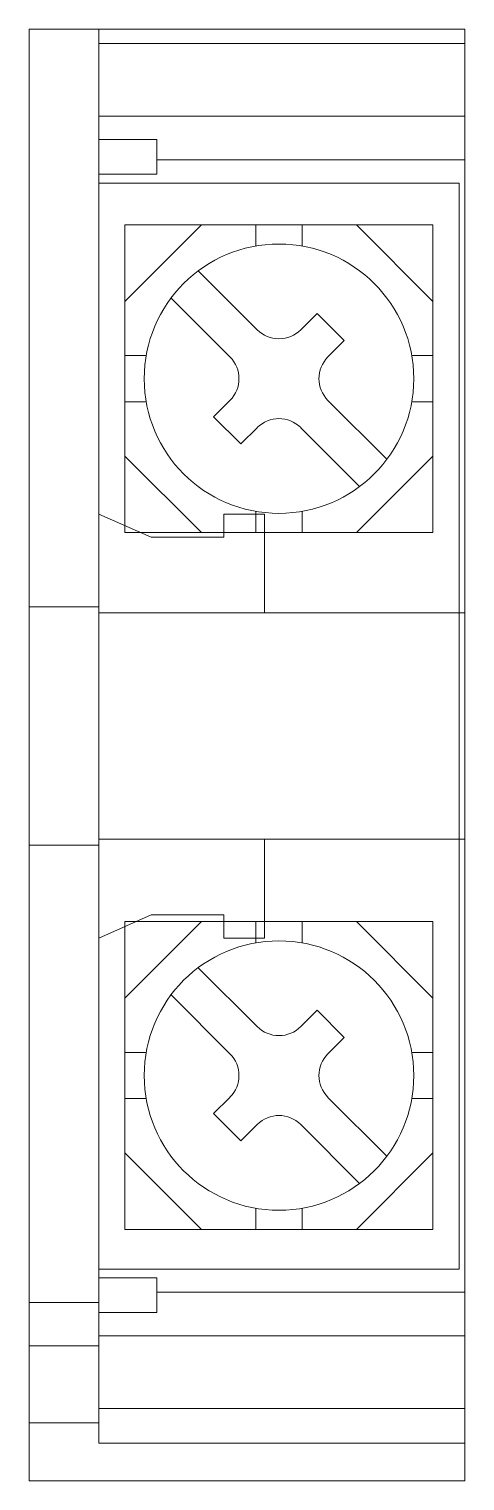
# Model space of a CAD drawing. Header units: millimetres. Extents: x 3.6 to 18.6, y 0 to 50.
import ezdxf

# ---------------------------------------------------------------- set-up
doc = ezdxf.new("R2010")
doc.units = ezdxf.units.MM
doc.layers.add('hw_VTP', color=7, linetype='Continuous', lineweight=13)

# ---------------------------------------------------------------- blocks, each defined once
blk = doc.blocks.new('*U391')
at = {"layer": 'hw_VTP'}
for p, q in [((0, 0), (0, 50.001)), ((15, 50.001), (0, 50.001)), ((2.4, 1.299), (2.4, 50.001)), ((15, 0), (15, 50.001)), ((15, 49.498), (2.4, 49.498)), ((15, 46.999), (2.4, 46.999)), ((4.4, 46.201), (2.4, 46.201)), ((4.4, 45), (4.4, 46.201)), ((15, 45.5), (4.4, 45.5)), ((4.4, 45), (2.4, 45)), ((5.936, 43.26), (3.3, 40.623)), ((13.9, 40.623), (11.264, 43.26)), ((5.936, 32.66), (3.3, 35.296)), ((13.9, 35.296), (11.264, 32.66)), ((2.4, 30.098), (0, 30.098)), ((15, 29.899), (2.4, 29.899)), ((15, 22.099), (2.4, 22.099)), ((2.4, 21.899), (0, 21.899)), ((5.936, 19.261), (3.3, 16.624)), ((13.9, 16.624), (11.264, 19.261)), ((5.936, 8.661), (3.3, 11.297)), ((13.9, 11.297), (11.264, 8.661)), ((4.4, 7.001), (2.4, 7.001)), ((4.4, 5.8), (4.4, 7.001)), ((2.4, 6.146), (0, 6.146)), ((15, 6.499), (4.4, 6.499)), ((4.4, 5.8), (2.4, 5.8)), ((15, 5.001), (2.4, 5.001)), ((2.4, 4.653), (0, 4.653)), ((2.4, 2), (0, 2)), ((15, 2.499), (2.4, 2.499)), ((15, 1.299), (2.4, 1.299)), ((15, 0), (0, 0))]:
    blk.add_line(p, q, dxfattribs=at)
at = {"layer": 'hw_VTP', "color": 4}
for p, q in [((2.4, 44.698), (2.4, 33.298)), ((14.8, 44.698), (2.4, 44.698)), ((14.8, 44.698), (14.8, 7.298)), ((4.2, 32.498), (2.4, 33.298)), ((8.1, 33.298), (6.7, 33.298)), ((6.7, 33.298), (6.7, 32.498)), ((8.1, 33.298), (8.1, 29.899)), ((6.7, 32.498), (4.2, 32.498)), ((8.1, 22.099), (8.1, 18.698)), ((4.2, 19.498), (2.4, 18.698)), ((6.7, 19.498), (4.2, 19.498)), ((6.7, 19.498), (6.7, 18.698)), ((2.4, 18.698), (2.4, 7.298)), ((8.1, 18.698), (6.7, 18.698)), ((14.8, 7.298), (2.4, 7.298))]:
    blk.add_line(p, q, dxfattribs=at)
at = {"layer": 'hw_VTP', "color": 0}
for p, q in [((13.9, 43.26), (3.3, 43.26)), ((3.3, 32.66), (3.3, 43.26)), ((7.805, 43.26), (7.805, 42.529)), ((9.395, 43.26), (9.395, 42.529)), ((13.9, 32.66), (13.9, 43.26)), ((7.85, 39.646), (5.823, 41.674)), ((6.914, 38.709), (4.886, 40.737)), ((9.912, 40.208), (9.35, 39.646)), ((10.849, 39.271), (9.912, 40.208)), ((10.849, 39.271), (10.286, 38.709)), ((3.3, 38.755), (4.031, 38.755)), ((13.9, 38.755), (13.169, 38.755)), ((3.3, 37.165), (4.031, 37.165)), ((6.914, 37.21), (6.351, 36.648)), ((12.314, 35.183), (10.286, 37.21)), ((13.9, 37.165), (13.169, 37.165)), ((7.288, 35.711), (6.351, 36.648)), ((7.85, 36.273), (7.288, 35.711)), ((11.377, 34.246), (9.35, 36.273)), ((7.805, 32.66), (7.805, 33.391)), ((9.395, 32.66), (9.395, 33.391)), ((13.9, 32.66), (3.3, 32.66)), ((13.9, 19.261), (3.3, 19.261)), ((3.3, 8.661), (3.3, 19.261)), ((7.805, 19.261), (7.805, 18.529)), ((9.395, 19.261), (9.395, 18.529)), ((13.9, 8.661), (13.9, 19.261)), ((7.85, 15.647), (5.823, 17.675)), ((6.914, 14.71), (4.886, 16.738)), ((9.912, 16.209), (9.35, 15.647)), ((10.849, 15.272), (9.912, 16.209)), ((10.849, 15.272), (10.286, 14.71)), ((3.3, 14.756), (4.031, 14.756)), ((13.9, 14.756), (13.169, 14.756)), ((3.3, 13.166), (4.031, 13.166)), ((6.914, 13.211), (6.351, 12.649)), ((12.314, 11.183), (10.286, 13.211)), ((13.9, 13.166), (13.169, 13.166)), ((7.288, 11.712), (6.351, 12.649)), ((7.85, 12.274), (7.288, 11.712)), ((11.377, 10.246), (9.35, 12.274)), ((7.805, 8.661), (7.805, 9.392)), ((9.395, 8.661), (9.395, 9.392)), ((13.9, 8.661), (3.3, 8.661))]:
    blk.add_line(p, q, dxfattribs=at)
at = {"layer": 'hw_VTP'}
for centre in [(8.6, 37.96), (8.6, 13.961)]:
    blk.add_circle(centre, 4.638, dxfattribs=at)
at = {"layer": 'hw_VTP', "color": 0}
for centre, start, end in [((8.6, 40.396), 225, 315), ((6.164, 37.96), 315, 45), ((11.036, 37.96), 135, 225), ((8.6, 35.524), 45, 135), ((8.6, 16.396), 225, 315), ((6.164, 13.961), 315, 45), ((11.036, 13.961), 135, 225), ((8.6, 11.525), 45, 135)]:
    blk.add_arc(centre, 1.06, start, end, dxfattribs=at)

msp = doc.modelspace()

# ---------------------------------------------------------------- block references
msp.add_blockref('*U391', (3.6, 0))

doc.saveas('drawing.dxf')
